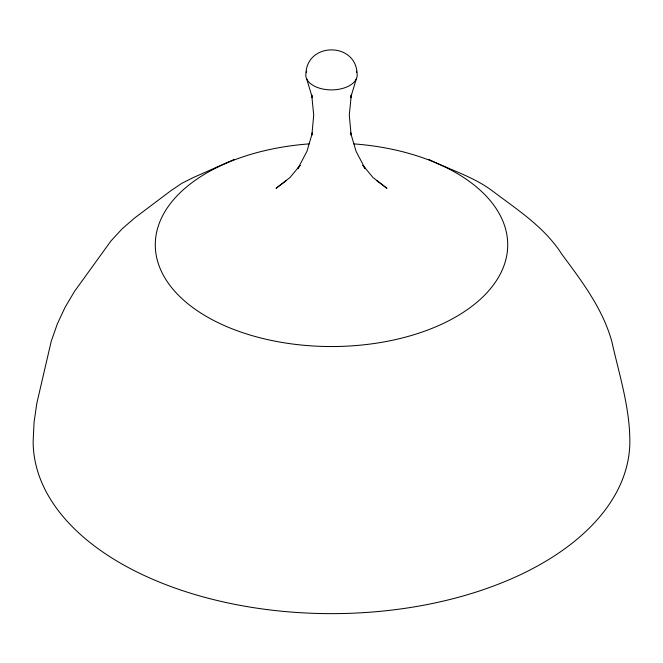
<?xml version="1.0" encoding="UTF-8"?>
<svg xmlns="http://www.w3.org/2000/svg" width="663" height="663" viewBox="0 0 663 663"><rect width="100%" height="100%" fill="white"/><g stroke="black" fill="none" stroke-linecap="round" stroke-linejoin="round"><path stroke-width="0.99" d="M311.834 135.351L313.715 115.08L311.685 94.809L312.364 97.768L306.671 78.897M306.008 72.317C308.37 42.415 354.63 42.415 356.992 72.317M312.058 134.374L312.497 132.418L306.944 151.338L297.786 168.725L300.107 165.493M356.329 78.897L350.636 97.768L351.315 94.809L349.285 115.08L351.166 135.351M300.024 165.385L290.038 177.485L276.057 188.309L286.234 180.651M234.254 159.41L193.977 177.253L181.894 183.261L170.722 190.836L134.589 218.028L122.116 228.868L110.92 241.001L74.496 291.413L65.09 307.276L57.316 323.958L51.217 341.362L36.797 403.419L34.062 422.339L33.15 441.384A298.35 172.247 0 0 0 331.5 613.64A298.35 172.247 0 0 0 629.85 441.384C629.792 407.223 619.192 374.413 611.783 341.362C602.659 308.602 581.89 281.211 561.917 254.368C544.787 227.276 517.322 209.748 492.277 190.836C473.225 176.54 449.92 169.811 428.746 159.41M376.766 180.651L386.943 188.309L372.962 177.485L362.976 165.385M362.893 165.493L365.214 168.725L356.056 151.338L350.503 132.418L350.942 134.374M356.329 71.214A25.708 14.843 0 0 1 331.5 89.895A25.708 14.843 0 0 1 306.671 71.214M353.992 143.904A176.209 101.729 0 0 1 480.203 299.386A176.209 101.729 0 0 1 182.797 299.386A176.209 101.729 0 0 1 309.008 143.904"/></g></svg>
